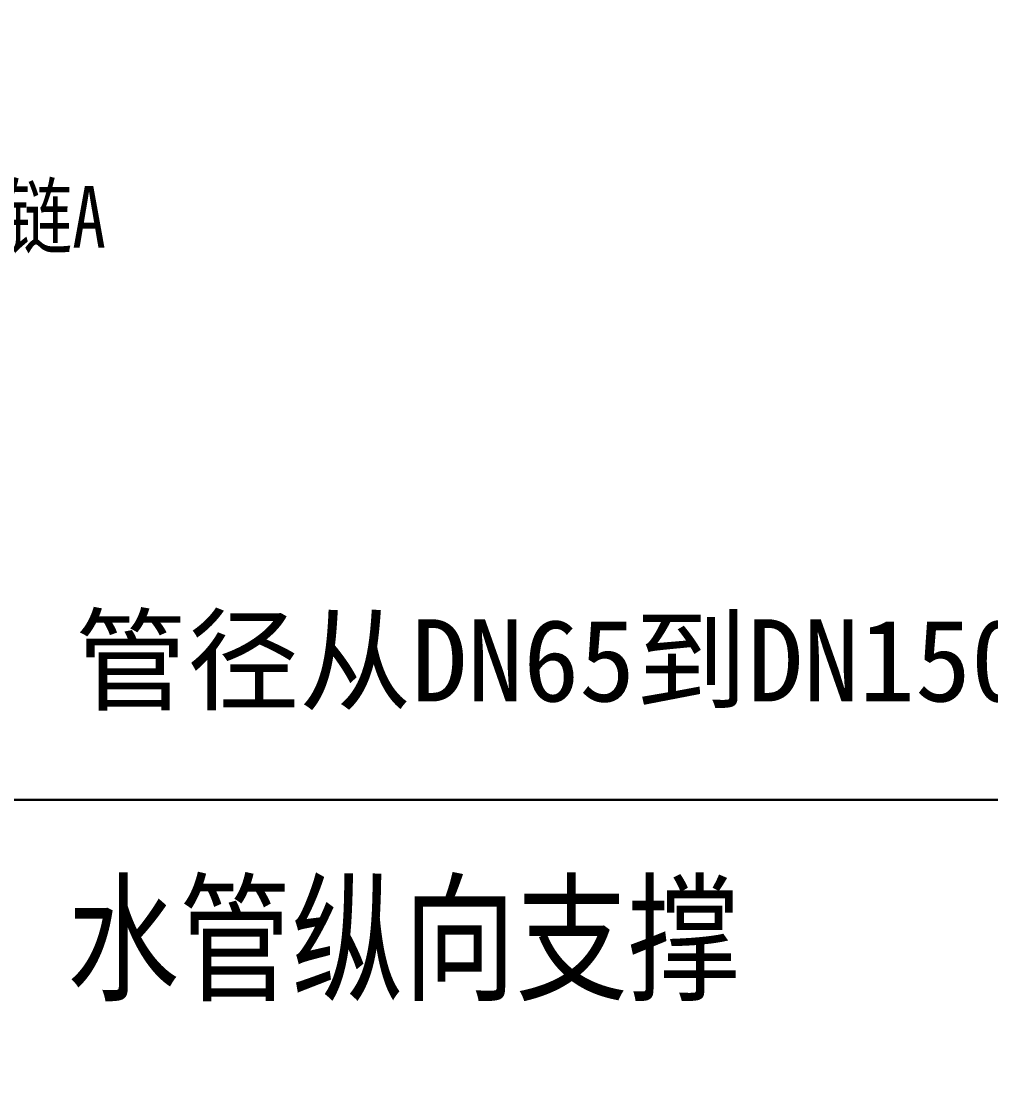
# Model space of a CAD drawing. Extents: x 1680110 to 4798266, y 269661 to 1249705.
# Drawn here: x 2401575 to 2405521, y 650550 to 654842 of the extents above; entities that cross this region are included whole.
import ezdxf

# ---------------------------------------------------------------- set-up
doc = ezdxf.new("R2010")
doc.units = 0
doc.header["$LTSCALE"] = 1000
doc.header["$MEASUREMENT"] = 0
doc.layers.add('BZ', color=8, linetype='Continuous')
doc.layers.add('DIM_SYMB', color=3, linetype='Continuous')
doc.styles.add('HZ', font='txt', dxfattribs={"width": 0.7, "height": 5, "bigfont": 'STF:宋体'})
doc.styles.get("Standard").update_dxf_attribs({"font": 'gbenor.shx', "bigfont": 'gbcbig.shx'})

# ---------------------------------------------------------------- blocks, each defined once
blk = doc.blocks.new('gfhhrryyfd')
at = {"layer": 'DIM_SYMB'}
for points in [[(3686300.1, -1747620.2), (3699978.1, -1747620.2), (3699978.1, -1755771), (3686300.1, -1755771)], [(3686283.4, -1755771), (3696111.8, -1755771), (3696111.8, -1763921.8), (3686283.4, -1763921.8)]]:
    blk.add_lwpolyline(points, close=True, dxfattribs=at)
at = {"attachment_point": 1}
for s, insert, char_height in [('{\\fSimSun|b0|i0|c134|p2;\\W0.8;可调式铰链A}', (3689208.3, -1753272.7), 250.906), ('{\\fSimHei|b0|i0|c134|p2;\\W0.8;\\C7;水管纵向支撑}', (3690555.9, -1756126.6), 418.176)]:
    blk.add_mtext(s, dxfattribs=dict(at, insert=insert, char_height=char_height))
at = {"layer": 'BZ', "insert": (3690588.4, -1755036.3), "char_height": 334.541, "attachment_point": 1, "style": 'HZ'}
blk.add_mtext('{\\fSimHei|b0|i0|c134|p2;\\W1;\\C7;管径从DN65到DN150}', dxfattribs=at)

msp = doc.modelspace()

# ---------------------------------------------------------------- block references
at = {"lineweight": -3, "xscale": 0.9999959468841553, "yscale": 0.9999959506094456, "zscale": 0.9999959495959999}
msp.add_blockref('gfhhrryyfd', (-1288778.8, 2407437.3), dxfattribs=at)

doc.saveas('drawing.dxf')
